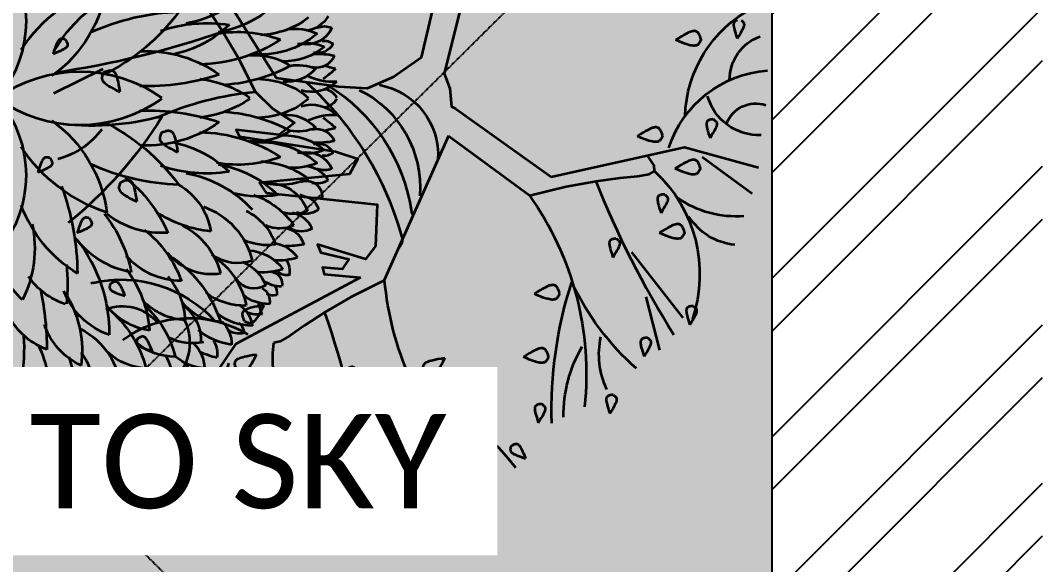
# Model space of a CAD drawing. Header units: millimetres. Extents: x -176651 to 424033, y -469666 to 486614.
# Drawn here: x 166186 to 167055, y 43060 to 43522 of the extents above; entities that cross this region are included whole.
import ezdxf

# ---------------------------------------------------------------- set-up
doc = ezdxf.new("R2010")
doc.units = ezdxf.units.MM
doc.linetypes.add('1625_East Villa$0$DASHED', pattern=[0.75, 0.5, -0.25])
for name, color, linetype in [('1625_East Villa$0$ad-Elevation 10', 8, 'Continuous'), ('1625_East Villa$0$ad-Furniture', 8, 'Continuous'), ('1625_East Villa$0$ad-Text main', 8, 'Continuous'), ('1625_East Villa$0$ad-Wall', 8, 'Continuous'), ('1625_East Villa$0$ad-Wall hatch', 8, 'Continuous')]:
    doc.layers.add(name, color=color, linetype=linetype)
doc.layers.add('1625_East Villa$0$ad-Landscape', color=8, linetype='Continuous', lineweight=35)
doc.styles.add('1625_East Villa$0$Standard', font='calibril.ttf')

# ---------------------------------------------------------------- blocks, each defined once
blk = doc.blocks.new('1625_East Villa$0$A$C61BE7BBE')
at = {"layer": '1625_East Villa$0$ad-Landscape', "color": 2}
for centre, radius, start, end in [((5.367, 5.219), 1.476, 139.5678, 220.4322), ((2.173, 6.693), 1.53, 223.1553, 259.12), ((2.238, 3.734), 2.052, 33.3645, 71.7788), ((4.521, 5.887), 1.654, 187.071, 234.8541), ((1.888, 2.448), 2.891, 65.6741, 88.2579), ((4.061, 6.873), 2.589, 216.3709, 243.6204), ((1.631, 3.425), 1.771, 71.0687, 99.21), ((2.329, 6.193), 1.415, 226.1223, 258.1088), ((2.39, 3.256), 1.59, 87.8069, 125.3426), ((3.217, 2.824), 1.766, 54.4662, 125.5338), ((3.217, 5.686), 1.766, 234.4662, 305.5338), ((5.367, 3.292), 1.476, 139.5678, 220.4322), ((4.061, 1.638), 2.589, 116.3796, 143.6291), ((1.238, 4.953), 1.529, 249.608, 279.927), ((3.74, 1.868), 1.772, 127.9554, 156.5901), ((2.402, 2.454), 0.836, 120.6803, 170.6952), ((6.505, 2.033), 3.258, 159.8575, 179.5136), ((2.351, 3.515), 1.708, 301.6282, 339.5254), ((2.387, 3.165), 1.102, 279.7318, 323.9609), ((4.785, 1.304), 1.936, 142.5885, 180.2685), ((1.568, 2.747), 0.695, 260.6567, 321.7175), ((3.296, 2.438), 0.953, 312.2631, 353.7786), ((2.796, 1.441), 0.898, 139.4924, 177.6991), ((4.538, 1.094), 1.349, 149.987, 187.7695), ((3.338, 0.614), 0.606, 297.2695, 335.9728)]:
    blk.add_arc(centre, radius, start, end, dxfattribs=at)
at = {"layer": '1625_East Villa$0$ad-Landscape', "color": 76}
for centre, radius, start, end in [((1.723, 6.473), 1.411, 225.5947, 260.3414), ((0.437, 5.482), 0.386, 211.1509, 261.8872), ((1.001, 6.11), 1.065, 232.5105, 267.2521), ((0.153, 4.921), 0.235, 66.9546, 113.0454), ((0.379, 5.278), 0.348, 203.9184, 280.7874), ((0.528, 4.448), 0.678, 81.5557, 114.7052), ((0.955, 5.895), 1.093, 229.5217, 276.1719), ((1.238, 3.557), 1.529, 80.073, 110.392), ((0.153, 4.809), 0.166, 79.3544, 130.2832), ((0.237, 5.034), 0.214, 207.1935, 284.6897), ((0.375, 4.422), 0.526, 77.3912, 114.963), ((0.663, 5.52), 0.803, 230.6141, 270.7898), ((1.737, 6.553), 1.873, 236.553, 269.3505), ((0.222, 3.924), 0.887, 85.5415, 102.4704), ((0.253, 4.876), 0.238, 201.2281, 283.0029), ((1.01, 4.034), 0.76, 84.1206, 124.2254), ((-0.244, 5.884), 1.285, 281.6372, 288.0005), ((1.191, 5.881), 1.72, 226.87, 233.5161), ((0.483, 4.104), 0.567, 79.894, 113.0436), ((0.627, 4.946), 0.486, 221.139, 275.5703), ((1.521, 6.369), 1.948, 241.1822, 266.2604), ((0.046, 5.194), 0.734, 266.4289, 296.017), ((1.002, 3.489), 1.009, 91.2562, 130.1055), ((1.89, 3.086), 1.423, 97.042, 124.3197), ((2.38, 7.288), 2.882, 251.6105, 271.7173), ((0.317, 4.791), 0.456, 226.0882, 286.2369), ((0.197, 4.155), 0.224, 105.3109, 151.5664), ((0.197, 4.356), 0.224, 208.4336, 254.6891), ((1.002, 5.021), 1.009, 229.8945, 268.7438), ((1.89, 5.425), 1.423, 235.6803, 262.958), ((0.317, 3.72), 0.456, 73.7631, 133.9118), ((2.38, 1.222), 2.882, 88.2827, 108.3895), ((0.046, 3.316), 0.734, 63.983, 93.5711), ((1.191, 2.629), 1.72, 126.4839, 133.13), ((0.627, 3.564), 0.486, 84.4297, 138.861), ((1.521, 2.141), 1.948, 93.7396, 118.8178), ((4.521, 2.623), 1.654, 125.1459, 172.929), ((-0.244, 2.626), 1.285, 71.9995, 78.3628), ((0.253, 3.634), 0.238, 76.9971, 158.7719), ((0.483, 4.407), 0.567, 246.9564, 280.106), ((1.01, 4.476), 0.76, 235.7746, 275.8794), ((2.39, 5.254), 1.59, 234.6574, 272.1931), ((0.222, 4.586), 0.887, 257.5296, 274.4585), ((0.663, 2.99), 0.803, 89.2102, 129.3859), ((1.737, 1.957), 1.873, 90.6495, 123.447), ((0.237, 3.476), 0.214, 75.3103, 152.8065), ((0.375, 4.088), 0.526, 245.037, 282.6088), ((0.955, 2.615), 1.093, 83.8281, 130.4783), ((2.329, 2.317), 1.415, 101.8912, 133.8777), ((2.238, 4.776), 2.052, 288.2212, 326.6355), ((0.153, 3.701), 0.166, 229.7168, 280.6456), ((0.379, 3.233), 0.348, 79.2126, 156.0816), ((1.001, 2.401), 1.065, 92.7479, 127.4895), ((0.153, 3.59), 0.235, 246.9546, 293.0454), ((0.437, 3.028), 0.386, 98.1128, 148.8491), ((0.528, 4.063), 0.678, 245.2948, 278.4443), ((1.723, 2.037), 1.411, 99.6586, 134.4053), ((1.631, 5.085), 1.771, 260.79, 288.9313), ((1.888, 6.063), 2.891, 271.7421, 294.3259), ((0.26, 3.502), 0.314, 240.8349, 278.4067), ((0.376, 3.029), 0.193, 69.404, 185.8133), ((0.714, 4.085), 0.914, 246.6856, 281.9827), ((2.173, 1.817), 1.53, 100.88, 136.8447), ((0.85, 2.685), 0.508, 85.6371, 161.6343), ((0.253, 3.548), 0.544, 262.7166, 292.3542), ((0.437, 2.816), 0.213, 83.9314, 167.1466), ((1.371, 2.086), 1.015, 108.9376, 145.3584), ((0.965, 4.454), 1.427, 260.7451, 283.0431), ((0.4, 3.092), 0.285, 233.2838, 291.6454), ((0.641, 2.468), 0.37, 103.9638, 154.6363), ((0.545, 3.235), 0.428, 245.5975, 287.5893), ((1.454, 2.193), 0.727, 116.203, 161.3292), ((1.985, 1.998), 0.955, 109.2599, 166.2572), ((1.43, 4.085), 1.503, 275.6253, 303.1332), ((2.19, 3.68), 1.111, 266.0484, 308.3502), ((4.23, 1.756), 1.688, 141.4367, 168.9715), ((0.444, 2.868), 0.279, 240.3623, 299.6377), ((0.677, 2.361), 0.271, 77.551, 166.3454), ((0.712, 3.069), 0.443, 246.5632, 293.4368), ((2.35, 1.843), 0.921, 117.1177, 166.3316), ((3.287, 1.488), 1.425, 128.2279, 160.2669), ((5.216, 2.38), 1.434, 167.8862, 206.8402), ((0.849, 2.012), 0.437, 98.927, 145.2152), ((0.873, 3.122), 0.705, 261.247, 294.3965), ((0.597, 3.285), 0.879, 257.9266, 272.9974), ((1.139, 1.78), 0.573, 93.6266, 144.2365), ((0.735, 3.038), 0.814, 252.4778, 273.2362), ((0.83, 2.1), 0.239, 147.6824, 193.2452), ((1.376, 1.72), 0.525, 111.9719, 158.1743), ((1.241, 2.736), 0.544, 250.202, 306.221), ((2.076, 1.479), 0.96, 123.4494, 169.1419), ((2.914, 0.996), 1.53, 124.2544, 162.4095), ((1.943, 2.897), 0.927, 270.1716, 318.2607), ((0.621, 2.224), 0.183, 257.9287, 308.8575), ((0.919, 2.869), 0.793, 251.9877, 274.4337), ((0.833, 1.935), 0.148, 98.297, 193.9033), ((3.802, 1.234), 1.463, 142.928, 175.4603), ((5.353, 1.927), 1.983, 172.8697, 187.1303), ((0.696, 2.278), 0.379, 269.0458, 306.1809), ((1.034, 2.146), 0.273, 237.8448, 324.6011), ((3.099, 2.555), 0.928, 288.9495, 325.0834), ((0.918, 1.817), 0.17, 143.7235, 189.2863), ((0.789, 1.953), 0.168, 256.8191, 300.1098), ((1.025, 1.718), 0.186, 119.0055, 191.7638), ((1.155, 2.454), 0.795, 268.4481, 307.5281), ((2.546, 2.176), 0.932, 288.9915, 338.9853), ((7.132, 1.113), 3.502, 167.9948, 180.0176), ((0.856, 2.168), 0.488, 268.4011, 309.1706), ((-0.468, 2.075), 1.496, 339.5864, 345.4463), ((1.43, 2.103), 0.645, 272.2183, 320.8436), ((1.841, 2.296), 0.821, 274.0733, 314.8771), ((0.988, 1.948), 0.399, 262.2727, 289.059), ((1.411, 1.368), 0.356, 124.2819, 173.793), ((1.038, 2.165), 0.759, 271.415, 306.1567), ((2.244, 1.223), 0.544, 129.3196, 181.7514), ((3.23, 0.731), 1.242, 131.6019, 166.473), ((2.218, 2.186), 0.846, 278.5709, 321.5072), ((3.755, 0.533), 1.408, 129.2482, 165.9132), ((1.314, 1.322), 0.15, 126.1904, 182.5297), ((1.689, 1.185), 0.372, 132.039, 182.3981), ((2.838, 1.701), 0.868, 294.7161, 341.3122), ((3.329, 1.932), 0.874, 290.1808, 328.5951), ((1.218, 1.585), 0.274, 258.7338, 302.0246), ((1.188, 2.023), 0.863, 278.6128, 308.9762), ((3.664, 0.51), 0.974, 118.3444, 173.5331), ((1.785, 1.06), 0.289, 145.3594, 190.9222), ((2.115, 0.859), 0.461, 134.4168, 177.6352), ((1.808, 1.831), 0.643, 257.6145, 296.9239), ((2.035, 1.751), 0.73, 268.9494, 309.1849), ((5.053, 0.538), 1.458, 154.4442, 184.6619), ((5.983, 1.131), 2.067, 175.9521, 190.6786), ((3.367, 1.426), 0.895, 310.7887, 348.0381), ((1.197, 2.251), 1.281, 283.7152, 293.8565), ((3.329, 0.459), 1.32, 153.7814, 168.0611), ((2.347, 1.638), 0.764, 273.1884, 312.6145), ((4.032, 0.491), 1.016, 144.8498, 183.0189), ((1.621, 1.498), 0.621, 273.0667, 310.2241), ((2.137, 0.787), 0.289, 145.3594, 190.9222), ((5.028, 0.458), 1.765, 161.3885, 181.2452), ((1.84, 1.061), 0.329, 272.3146, 313.7549), ((2.004, 1.312), 0.581, 273.3251, 311.6636), ((2.551, 0.604), 0.41, 156.3892, 187.6723), ((3.777, 0.304), 1.488, 157.2926, 174.0275), ((1.799, 1.555), 1.205, 294.4744, 320.3824), ((2.519, 1.333), 0.735, 283.908, 319.6134), ((2.873, 1.146), 0.824, 298.2203, 336.7804), ((3.37, 0.942), 0.57, 293.7313, 353.3277), ((2.085, 0.901), 0.356, 279.6308, 313.1371), ((2.86, 0.9), 0.488, 288.8174, 332.5625), ((4.728, 0.43), 0.838, 157.7226, 195.8673), ((2.791, 0.504), 0.311, 161.2129, 206.1809), ((3.209, 0.386), 0.552, 154.5471, 189.5144), ((2.484, 0.892), 0.625, 286.9117, 328.7423), ((2.422, 0.656), 0.302, 287.3992, 323.6788), ((3.19, 0.367), 0.343, 173.8947, 205.1777), ((10.109, 1.582), 7.168, 189.1667, 191.2403), ((2.916, 0.511), 0.358, 294.3218, 345.6204), ((3.602, 0.331), 0.342, 161.3254, 219.8207), ((4.101, 0.3), 0.535, 164.7932, 204.8095), ((3.777, 0.53), 0.359, 293.7056, 356.9487), ((2.828, 0.485), 0.269, 281.0401, 324.9578), ((3.063, 0.802), 0.743, 291.8594, 312.9677), ((3.977, 0.209), 0.225, 186.241, 229.1557), ((3.752, 0.239), 0.214, 291.17, 329.5844), ((4.147, 0.193), 0.227, 172.7272, 229.0665)]:
    blk.add_arc(centre, radius, start, end, dxfattribs=at)
blk = doc.blocks.new('1625_East Villa$0$A$C279134A6')
at = {"layer": '1625_East Villa$0$ad-Landscape', "linetype": 'Continuous'}
for p, q in [((542.7, 463.8), (637.1, 613.6)), ((734.7, 473.8), (789.5, 447)), ((352.6, 400.1), (423.7, 240.5)), ((72.2, 376.9), (16.7, 336.4)), ((150.2, 271.7), (93.3, 199)), ((134.4, 222.4), (119.1, 163.4)), ((596, 149.1), (611.8, 82.3)), ((468.4, 120), (464.3, 27.7)), ((448.3, 72.2), (421.5, 17.4))]:
    blk.add_line(p, q, dxfattribs=at)
for points in [[(356.9, 469), (326.6, 591.6)], [(382.6, 486.7), (357.8, 591.9)], [(566.2, 448.7), (584.9, 486), (602, 515.2), (616.5, 537.4), (627.6, 553.6), (634.3, 564.6), (635.6, 571.5), (630.7, 575.1), (618.6, 576.5)], [(28.8, 527.7), (28.4, 527.4), (28, 527.1), (27.6, 526.8), (27.2, 526.4), (26.9, 526.1), (26.6, 525.7), (26.4, 525.4), (26.2, 525), (26, 524.5), (25.9, 524.1), (25.8, 523.5), (25.8, 522.9), (25.9, 522.2), (26.1, 521.5), (26.4, 520.6), (26.7, 519.6), (27.3, 518.3), (28, 516.9), (28.9, 515.1), (30.1, 513), (31.6, 510.6), (33.4, 507.7)], [(33.3, 527.9), (34.1, 527.7), (34.7, 527.5), (35.2, 527.2), (35.7, 526.9), (36, 526.6), (36.4, 526.3), (36.6, 526), (36.9, 525.6), (37.1, 525.1), (37.2, 524.6), (37.3, 524), (37.4, 523.3), (37.4, 522.5), (37.3, 521.6), (37.1, 520.6), (36.8, 519.3), (36.4, 517.7), (35.9, 515.8), (35.2, 513.5), (34.4, 510.8), (33.4, 507.7)], [(73.3, 506.8), (73.9, 508.7), (74.4, 510.3), (75, 511.6), (75.5, 512.6), (76, 513.4), (76.5, 514.1), (77, 514.6), (77.5, 515), (78, 515.3), (78.6, 515.6), (79.2, 515.9), (79.9, 516), (80.6, 516.1), (81.5, 516), (82.4, 515.9), (83.5, 515.6), (84.7, 515.2), (86.1, 514.7), (87.8, 514), (89.7, 513), (92, 511.8), (94.6, 510.3), (97.6, 508.5), (101.1, 506.3)], [(73.3, 506.8), (73.6, 506), (73.9, 505.4), (74.2, 504.7), (74.6, 504), (74.9, 503.4), (75.3, 502.8), (75.6, 502.3), (76, 501.8), (76.5, 501.3), (77, 500.9), (77.5, 500.5), (78.1, 500.3), (78.9, 500), (79.7, 499.9), (80.7, 499.8), (81.8, 499.8), (83, 499.9), (84.5, 500.2), (86.3, 500.6), (88.4, 501.2), (90.9, 502), (93.8, 503.1), (97.2, 504.5), (101.1, 506.3)], [(776.6, 506.8), (775.8, 505.7), (775.2, 504.6), (774.7, 503.8), (774.3, 503), (774.1, 502.4), (773.9, 501.9), (773.9, 501.4), (773.8, 500.9), (773.9, 500.4), (773.9, 500), (774.1, 499.5), (774.3, 499.1), (774.6, 498.7), (775, 498.2), (775.5, 497.7), (776.1, 497.2), (776.8, 496.7), (777.8, 496.1), (778.9, 495.5), (780.4, 494.8), (782.1, 493.9), (784.3, 493), (786.9, 491.9), (789.9, 490.6)], [(776.6, 506.8), (777.2, 507), (777.7, 507.1), (778.2, 507.2), (778.7, 507.3), (779.2, 507.4), (779.7, 507.4), (780.2, 507.5), (780.6, 507.4), (781.1, 507.4), (781.5, 507.3), (782, 507.2), (782.4, 506.9), (782.8, 506.6), (783.3, 506.2), (783.7, 505.7), (784.2, 505.1), (784.7, 504.3), (785.3, 503.4), (785.8, 502.2), (786.5, 500.7), (787.2, 498.8), (788, 496.5), (788.9, 493.8), (789.9, 490.6)], [(382.6, 486.7), (413.2, 465.3), (442.6, 452.5), (473.8, 454.3), (542.7, 463.8)], [(344.6, 430.2), (349.1, 432.4), (350.9, 452.5), (356.9, 469)], [(734, 470.3), (732.1, 471.2), (730.5, 471.8), (729.2, 472.2), (728.1, 472.5), (727.2, 472.6), (726.3, 472.7), (725.6, 472.6), (725, 472.5), (724.4, 472.3), (723.8, 472.1), (723.2, 471.8), (722.7, 471.4), (722.1, 470.8), (721.6, 470.2), (721.1, 469.3), (720.6, 468.4), (720.1, 467.2), (719.6, 465.7), (719.1, 464), (718.5, 461.9), (718, 459.4), (717.4, 456.5), (716.8, 453), (716.2, 448.9)], [(734, 470.3), (734.3, 469.7), (734.6, 469), (734.9, 468.3), (735.2, 467.6), (735.5, 467), (735.7, 466.3), (735.8, 465.6), (736, 465), (736, 464.4), (736, 463.7), (736, 463.1), (735.8, 462.4), (735.5, 461.7), (735, 461), (734.5, 460.2), (733.7, 459.4), (732.8, 458.5), (731.7, 457.5), (730.2, 456.4), (728.4, 455.2), (726.1, 453.9), (723.4, 452.4), (720.1, 450.8), (716.2, 448.9)], [(566.2, 448.7), (547.1, 430.5), (523, 414.5), (539.8, 401.2), (587.4, 406.7), (583.8, 399.4), (477.4, 382.9), (453, 374.9), (462.2, 357.8), (561.8, 348.1), (554.4, 337.1), (431.6, 324.2), (433.4, 278.4), (444.4, 263.8), (497.6, 280.2), (493.9, 271.1), (462.7, 263.8), (470.1, 252.8), (492.1, 254.6), (490.3, 247.3), (449.9, 243.5)], [(344.6, 430.2), (239.1, 354.8)], [(59.8, 418.5), (59.3, 418.2), (58.9, 417.9), (58.4, 417.5), (58, 417.2), (57.7, 416.9), (57.3, 416.6), (57, 416.2), (56.7, 415.9), (56.4, 415.5), (56.2, 415.1), (56, 414.7), (55.9, 414.2), (55.9, 413.7), (55.9, 413), (56, 412.4), (56.1, 411.6), (56.4, 410.7), (56.8, 409.7), (57.3, 408.5), (58, 407), (59, 405.2), (60.2, 403.2), (61.6, 400.7), (63.4, 397.8)], [(59.8, 418.5), (61.2, 418.4), (62.4, 418.2), (63.3, 418), (64.1, 417.8), (64.8, 417.6), (65.3, 417.3), (65.7, 417), (66.1, 416.8), (66.4, 416.4), (66.7, 416.1), (66.9, 415.7), (67.1, 415.3), (67.3, 414.7), (67.4, 414.1), (67.4, 413.5), (67.4, 412.7), (67.3, 411.8), (67.1, 410.7), (66.9, 409.4), (66.5, 407.8), (66, 405.9), (65.3, 403.7), (64.5, 401), (63.4, 397.8)], [(115.9, 400.4), (116.5, 402.3), (117.1, 403.9), (117.6, 405.2), (118.1, 406.2), (118.6, 407), (119.1, 407.7), (119.6, 408.2), (120.1, 408.6), (120.6, 408.9), (121.2, 409.2), (121.8, 409.5), (122.5, 409.6), (123.2, 409.7), (124.1, 409.6), (125, 409.5), (126.1, 409.2), (127.3, 408.9), (128.8, 408.3), (130.4, 407.6), (132.3, 406.6), (134.6, 405.4), (137.2, 403.9), (140.2, 402.1), (143.7, 399.9)], [(115.9, 400.4), (116.2, 399.6), (116.5, 399), (116.8, 398.3), (117.2, 397.6), (117.5, 397), (117.9, 396.4), (118.2, 395.9), (118.7, 395.4), (119.1, 394.9), (119.6, 394.5), (120.1, 394.1), (120.7, 393.9), (121.5, 393.6), (122.3, 393.5), (123.3, 393.4), (124.4, 393.4), (125.7, 393.5), (127.2, 393.8), (128.9, 394.2), (131, 394.8), (133.5, 395.6), (136.4, 396.7), (139.8, 398.1), (143.7, 399.9)], [(352.6, 400.1), (262.6, 334.3)], [(669.9, 403.7), (668.1, 404.5), (666.5, 405.1), (665.2, 405.6), (664.1, 405.8), (663.1, 406), (662.3, 406), (661.6, 406), (661, 405.9), (660.3, 405.7), (659.8, 405.5), (659.2, 405.1), (658.6, 404.7), (658.1, 404.2), (657.6, 403.5), (657.1, 402.7), (656.6, 401.7), (656, 400.5), (655.5, 399.1), (655, 397.4), (654.5, 395.3), (653.9, 392.8), (653.4, 389.8), (652.8, 386.4), (652.2, 382.3)], [(669.9, 403.7), (670.3, 403), (670.6, 402.3), (670.9, 401.7), (671.2, 401), (671.4, 400.3), (671.6, 399.7), (671.8, 399), (671.9, 398.4), (672, 397.7), (672, 397.1), (671.9, 396.5), (671.7, 395.8), (671.4, 395.1), (671, 394.4), (670.4, 393.6), (669.7, 392.8), (668.8, 391.9), (667.6, 390.9), (666.2, 389.8), (664.4, 388.6), (662.1, 387.3), (659.4, 385.8), (656.1, 384.1), (652.2, 382.3)], [(239.1, 354.8), (91.7, 387.5), (9.7, 365.3)], [(74, 364.4), (74.6, 366.3), (75.2, 367.9), (75.7, 369.2), (76.2, 370.3), (76.7, 371.1), (77.2, 371.7), (77.7, 372.2), (78.2, 372.6), (78.7, 373), (79.3, 373.3), (79.9, 373.5), (80.6, 373.7), (81.3, 373.7), (82.2, 373.7), (83.1, 373.5), (84.2, 373.3), (85.4, 372.9), (86.9, 372.4), (88.5, 371.6), (90.4, 370.7), (92.7, 369.5), (95.3, 368), (98.3, 366.2), (101.8, 364)], [(263, 334.1), (222.6, 344.1), (189.3, 350.2), (162.9, 353.6), (143.5, 355.7), (130.8, 357.8), (124.7, 361.2), (125.1, 367.3), (131.9, 377.4)], [(793.6, 375.8), (792.8, 374.6), (792.1, 373.6), (791.6, 372.7), (791.3, 372), (791.1, 371.4), (790.9, 370.8), (790.8, 370.3), (790.8, 369.8), (790.9, 369.4), (790.9, 368.9), (791.1, 368.5), (791.3, 368.1), (791.6, 367.6), (792, 367.1), (792.5, 366.7), (793.1, 366.2), (793.8, 365.6), (794.8, 365.1), (795.9, 364.4), (797.4, 363.7), (799.1, 362.9), (801.3, 361.9), (803.9, 360.8), (806.9, 359.5)], [(793.6, 375.8), (794.1, 375.9), (794.7, 376), (795.2, 376.2), (795.7, 376.3), (796.2, 376.3), (796.7, 376.4), (797.2, 376.4), (797.6, 376.4), (798.1, 376.4), (798.5, 376.3), (799, 376.1), (799.4, 375.9), (799.8, 375.6), (800.3, 375.2), (800.7, 374.7), (801.2, 374), (801.7, 373.3), (802.2, 372.3), (802.8, 371.1), (803.5, 369.6), (804.2, 367.7), (805, 365.5), (805.9, 362.8), (806.9, 359.5)], [(74, 364.4), (74.3, 363.7), (74.6, 363), (74.9, 362.3), (75.3, 361.7), (75.6, 361.1), (76, 360.5), (76.3, 359.9), (76.8, 359.4), (77.2, 359), (77.7, 358.6), (78.2, 358.2), (78.8, 357.9), (79.6, 357.7), (80.4, 357.5), (81.4, 357.5), (82.5, 357.5), (83.8, 357.6), (85.3, 357.8), (87, 358.2), (89.1, 358.8), (91.6, 359.7), (94.5, 360.8), (97.9, 362.2), (101.8, 364)], [(715.1, 349.1), (713.2, 349.9), (711.7, 350.5), (710.4, 350.9), (709.2, 351.2), (708.3, 351.3), (707.5, 351.4), (706.8, 351.3), (706.1, 351.2), (705.5, 351), (704.9, 350.8), (704.4, 350.5), (703.8, 350.1), (703.3, 349.5), (702.7, 348.9), (702.2, 348.1), (701.7, 347.1), (701.2, 345.9), (700.7, 344.5), (700.2, 342.7), (699.7, 340.6), (699.1, 338.1), (698.6, 335.2), (698, 331.7), (697.3, 327.6)], [(715.1, 349.1), (715.4, 348.4), (715.8, 347.7), (716.1, 347), (716.4, 346.3), (716.6, 345.7), (716.8, 345), (717, 344.4), (717.1, 343.7), (717.2, 343.1), (717.2, 342.4), (717.1, 341.8), (716.9, 341.1), (716.6, 340.4), (716.2, 339.7), (715.6, 338.9), (714.9, 338.1), (713.9, 337.2), (712.8, 336.2), (711.3, 335.1), (709.5, 333.9), (707.3, 332.6), (704.5, 331.1), (701.2, 329.5), (697.3, 327.6)], [(113.9, 335.5), (113.5, 335.2), (113, 334.9), (112.6, 334.6), (112.2, 334.2), (111.8, 333.9), (111.5, 333.6), (111.2, 333.2), (110.9, 332.9), (110.6, 332.5), (110.4, 332.1), (110.2, 331.7), (110.1, 331.2), (110.1, 330.7), (110.1, 330.1), (110.2, 329.4), (110.3, 328.6), (110.6, 327.7), (111, 326.7), (111.5, 325.5), (112.2, 324), (113.2, 322.3), (114.4, 320.2), (115.8, 317.7), (117.6, 314.8)], [(113.9, 335.5), (115.4, 335.4), (116.6, 335.2), (117.5, 335), (118.3, 334.8), (119, 334.6), (119.5, 334.3), (119.9, 334.1), (120.3, 333.8), (120.6, 333.4), (120.9, 333.1), (121.1, 332.7), (121.3, 332.3), (121.5, 331.7), (121.6, 331.2), (121.6, 330.5), (121.6, 329.7), (121.5, 328.8), (121.3, 327.7), (121.1, 326.4), (120.7, 324.8), (120.2, 322.9), (119.5, 320.7), (118.6, 318), (117.6, 314.8)], [(750, 309.2), (749.2, 308), (748.5, 307), (748, 306.1), (747.7, 305.4), (747.4, 304.8), (747.3, 304.2), (747.2, 303.7), (747.2, 303.2), (747.2, 302.8), (747.3, 302.3), (747.4, 301.9), (747.6, 301.5), (747.9, 301), (748.3, 300.5), (748.8, 300.1), (749.4, 299.6), (750.2, 299), (751.1, 298.5), (752.3, 297.8), (753.7, 297.1), (755.5, 296.3), (757.7, 295.3), (760.2, 294.2), (763.3, 292.9)], [(750, 309.2), (750.5, 309.3), (751, 309.4), (751.6, 309.6), (752.1, 309.7), (752.6, 309.7), (753, 309.8), (753.5, 309.8), (754, 309.8), (754.4, 309.8), (754.9, 309.7), (755.3, 309.5), (755.7, 309.3), (756.2, 309), (756.6, 308.6), (757.1, 308.1), (757.6, 307.4), (758.1, 306.7), (758.6, 305.7), (759.2, 304.5), (759.8, 303), (760.5, 301.1), (761.4, 298.9), (762.3, 296.2), (763.3, 292.9)], [(91.5, 293.4), (92.1, 295.4), (92.7, 297), (93.2, 298.2), (93.7, 299.3), (94.2, 300.1), (94.7, 300.7), (95.2, 301.2), (95.7, 301.7), (96.2, 302), (96.8, 302.3), (97.4, 302.5), (98.1, 302.7), (98.8, 302.7), (99.7, 302.7), (100.6, 302.6), (101.7, 302.3), (102.9, 301.9), (104.4, 301.4), (106, 300.7), (107.9, 299.7), (110.2, 298.5), (112.8, 297), (115.8, 295.2), (119.3, 293)], [(91.5, 293.4), (91.8, 292.7), (92.1, 292), (92.4, 291.4), (92.8, 290.7), (93.1, 290.1), (93.5, 289.5), (93.8, 289), (94.3, 288.4), (94.7, 288), (95.2, 287.6), (95.7, 287.2), (96.3, 286.9), (97.1, 286.7), (97.9, 286.6), (98.9, 286.5), (100, 286.5), (101.3, 286.6), (102.8, 286.8), (104.5, 287.2), (106.6, 287.8), (109.1, 288.7), (112, 289.8), (115.4, 291.2), (119.3, 293)], [(167.1, 286.6), (166.7, 286.3), (166.2, 286), (165.8, 285.7), (165.4, 285.3), (165, 285), (164.7, 284.7), (164.3, 284.3), (164.1, 284), (163.8, 283.6), (163.6, 283.2), (163.4, 282.8), (163.3, 282.3), (163.2, 281.8), (163.3, 281.2), (163.4, 280.5), (163.5, 279.7), (163.8, 278.8), (164.2, 277.8), (164.7, 276.6), (165.4, 275.1), (166.4, 273.4), (167.5, 271.3), (169, 268.8), (170.8, 265.9)], [(167.1, 286.6), (168.6, 286.5), (169.7, 286.3), (170.7, 286.1), (171.5, 285.9), (172.2, 285.7), (172.7, 285.4), (173.1, 285.2), (173.5, 284.9), (173.8, 284.6), (174.1, 284.2), (174.3, 283.8), (174.5, 283.4), (174.7, 282.9), (174.8, 282.3), (174.8, 281.6), (174.8, 280.8), (174.7, 279.9), (174.5, 278.8), (174.3, 277.5), (173.9, 275.9), (173.3, 274), (172.7, 271.8), (171.8, 269.1), (170.8, 265.9)], [(423.2, 240.7), (460.5, 222), (489.7, 205), (511.9, 190.4), (528.1, 179.3), (539.1, 172.7), (545.9, 171.3)], [(449.9, 243.5), (588.1, 169.8), (635.9, 99.7)], [(726.8, 236.6), (725.6, 237.4), (724.6, 238.1), (723.7, 238.5), (723, 238.9), (722.4, 239.1), (721.8, 239.3), (721.3, 239.4), (720.8, 239.4), (720.4, 239.3), (720, 239.3), (719.5, 239.1), (719.1, 238.9), (718.6, 238.6), (718.2, 238.2), (717.7, 237.7), (717.2, 237.1), (716.7, 236.4), (716.1, 235.4), (715.4, 234.3), (714.7, 232.8), (713.9, 231.1), (712.9, 228.9), (711.8, 226.3), (710.5, 223.3)], [(229.8, 226.1), (230.4, 228), (230.9, 229.6), (231.5, 230.9), (232, 231.9), (232.5, 232.7), (233, 233.4), (233.5, 233.9), (234, 234.3), (234.5, 234.6), (235.1, 234.9), (235.7, 235.2), (236.4, 235.3), (237.1, 235.4), (238, 235.3), (238.9, 235.2), (240, 234.9), (241.2, 234.6), (242.6, 234), (244.3, 233.3), (246.2, 232.3), (248.5, 231.1), (251.1, 229.6), (254.1, 227.8), (257.6, 225.6)], [(229.8, 226.1), (230.1, 225.4), (230.4, 224.7), (230.7, 224), (231, 223.3), (231.4, 222.7), (231.8, 222.1), (232.1, 221.6), (232.5, 221.1), (233, 220.6), (233.5, 220.2), (234, 219.8), (234.6, 219.6), (235.3, 219.3), (236.2, 219.2), (237.1, 219.1), (238.3, 219.1), (239.5, 219.2), (241, 219.5), (242.8, 219.9), (244.9, 220.5), (247.4, 221.3), (250.3, 222.4), (253.7, 223.8), (257.6, 225.6)], [(726.8, 236.6), (726.9, 236), (727.1, 235.5), (727.2, 235), (727.3, 234.5), (727.3, 234), (727.4, 233.5), (727.4, 233), (727.4, 232.6), (727.4, 232.1), (727.3, 231.7), (727.1, 231.2), (726.9, 230.8), (726.6, 230.4), (726.2, 229.9), (725.7, 229.5), (725, 229), (724.3, 228.5), (723.3, 228), (722.1, 227.4), (720.6, 226.7), (718.8, 226), (716.5, 225.2), (713.8, 224.3), (710.5, 223.3)], [(82.1, 212.1), (81.6, 211.7), (81.2, 211.4), (80.8, 211.1), (80.4, 210.8), (80, 210.5), (79.6, 210.1), (79.3, 209.8), (79, 209.4), (78.7, 209), (78.5, 208.6), (78.4, 208.2), (78.2, 207.7), (78.2, 207.2), (78.2, 206.6), (78.3, 205.9), (78.5, 205.2), (78.7, 204.3), (79.1, 203.2), (79.6, 202), (80.4, 200.6), (81.3, 198.8), (82.5, 196.7), (84, 194.3), (85.8, 191.4)], [(82.1, 212.1), (83.5, 211.9), (84.7, 211.8), (85.7, 211.6), (86.5, 211.4), (87.1, 211.1), (87.6, 210.9), (88, 210.6), (88.4, 210.3), (88.7, 210), (89, 209.6), (89.3, 209.3), (89.5, 208.8), (89.6, 208.3), (89.7, 207.7), (89.8, 207), (89.7, 206.2), (89.6, 205.3), (89.5, 204.2), (89.2, 202.9), (88.8, 201.4), (88.3, 199.5), (87.6, 197.2), (86.8, 194.5), (85.8, 191.4)], [(578.1, 195.4), (577.4, 195), (576.7, 194.7), (576, 194.4), (575.3, 194.1), (574.7, 193.9), (574, 193.7), (573.4, 193.5), (572.7, 193.4), (572.1, 193.3), (571.5, 193.3), (570.8, 193.4), (570.2, 193.6), (569.5, 193.9), (568.7, 194.3), (568, 194.9), (567.1, 195.6), (566.2, 196.5), (565.2, 197.7), (564.1, 199.1), (562.9, 201), (561.6, 203.2), (560.1, 205.9), (558.5, 209.2), (556.6, 213.1)], [(578.1, 195.4), (578.9, 197.2), (579.5, 198.8), (579.9, 200.1), (580.2, 201.2), (580.3, 202.2), (580.4, 203), (580.3, 203.7), (580.2, 204.3), (580, 205), (579.8, 205.5), (579.5, 206.1), (579.1, 206.7), (578.5, 207.2), (577.9, 207.7), (577.1, 208.2), (576.1, 208.7), (574.9, 209.3), (573.5, 209.8), (571.7, 210.3), (569.7, 210.8), (567.2, 211.4), (564.2, 211.9), (560.7, 212.5), (556.6, 213.1)], [(132.7, 177.1), (132.2, 176.8), (131.8, 176.5), (131.4, 176.1), (131, 175.8), (130.6, 175.5), (130.2, 175.2), (129.9, 174.8), (129.6, 174.5), (129.4, 174.1), (129.1, 173.7), (129, 173.3), (128.9, 172.8), (128.8, 172.2), (128.8, 171.6), (128.9, 171), (129.1, 170.2), (129.3, 169.3), (129.7, 168.3), (130.3, 167.1), (131, 165.6), (131.9, 163.8), (133.1, 161.8), (134.6, 159.3), (136.4, 156.4)], [(132.7, 177.1), (134.1, 177), (135.3, 176.8), (136.3, 176.6), (137.1, 176.4), (137.7, 176.2), (138.2, 175.9), (138.7, 175.6), (139, 175.4), (139.3, 175), (139.6, 174.7), (139.9, 174.3), (140.1, 173.9), (140.2, 173.3), (140.3, 172.7), (140.4, 172.1), (140.3, 171.3), (140.3, 170.4), (140.1, 169.3), (139.8, 168), (139.4, 166.4), (138.9, 164.5), (138.2, 162.3), (137.4, 159.6), (136.4, 156.4)], [(696.8, 175.8), (695.6, 176.6), (694.6, 177.3), (693.7, 177.8), (693, 178.1), (692.3, 178.4), (691.8, 178.5), (691.3, 178.6), (690.8, 178.6), (690.4, 178.6), (689.9, 178.5), (689.5, 178.3), (689, 178.1), (688.6, 177.8), (688.1, 177.4), (687.7, 177), (687.2, 176.3), (686.6, 175.6), (686.1, 174.7), (685.4, 173.5), (684.7, 172), (683.9, 170.3), (682.9, 168.1), (681.8, 165.5), (680.5, 162.5)], [(696.8, 175.8), (696.9, 175.3), (697, 174.7), (697.1, 174.2), (697.2, 173.7), (697.3, 173.2), (697.4, 172.7), (697.4, 172.2), (697.4, 171.8), (697.3, 171.3), (697.2, 170.9), (697.1, 170.5), (696.9, 170), (696.6, 169.6), (696.2, 169.1), (695.6, 168.7), (695, 168.2), (694.2, 167.7), (693.3, 167.2), (692.1, 166.6), (690.6, 165.9), (688.7, 165.2), (686.5, 164.4), (683.7, 163.5), (680.5, 162.5)], [(241.9, 156.2), (242.5, 158.1), (243.1, 159.7), (243.6, 161), (244.2, 162), (244.7, 162.9), (245.2, 163.5), (245.6, 164), (246.2, 164.4), (246.7, 164.8), (247.2, 165.1), (247.9, 165.3), (248.5, 165.5), (249.3, 165.5), (250.1, 165.5), (251.1, 165.3), (252.2, 165.1), (253.4, 164.7), (254.8, 164.2), (256.5, 163.4), (258.4, 162.5), (260.6, 161.3), (263.2, 159.8), (266.3, 157.9), (269.8, 155.8)], [(586.5, 140.8), (585.8, 140.5), (585.2, 140.1), (584.5, 139.8), (583.8, 139.6), (583.1, 139.3), (582.5, 139.1), (581.8, 138.9), (581.2, 138.8), (580.6, 138.7), (579.9, 138.7), (579.3, 138.8), (578.6, 139), (577.9, 139.3), (577.2, 139.7), (576.4, 140.3), (575.6, 141.1), (574.7, 142), (573.7, 143.1), (572.6, 144.6), (571.4, 146.4), (570.1, 148.6), (568.6, 151.4), (566.9, 154.7), (565.1, 158.6)], [(586.5, 140.8), (587.3, 142.7), (587.9, 144.2), (588.4, 145.6), (588.7, 146.7), (588.8, 147.6), (588.8, 148.4), (588.8, 149.1), (588.7, 149.8), (588.5, 150.4), (588.3, 151), (588, 151.6), (587.5, 152.1), (587, 152.6), (586.3, 153.2), (585.5, 153.7), (584.5, 154.2), (583.4, 154.7), (581.9, 155.2), (580.2, 155.7), (578.1, 156.3), (575.6, 156.8), (572.7, 157.4), (569.2, 158), (565.1, 158.6)], [(241.9, 156.2), (242.3, 155.5), (242.6, 154.8), (242.9, 154.1), (243.2, 153.5), (243.6, 152.9), (243.9, 152.3), (244.3, 151.7), (244.7, 151.2), (245.1, 150.8), (245.6, 150.3), (246.2, 150), (246.8, 149.7), (247.5, 149.5), (248.3, 149.3), (249.3, 149.3), (250.4, 149.3), (251.7, 149.4), (253.2, 149.6), (255, 150), (257.1, 150.6), (259.5, 151.5), (262.5, 152.6), (265.8, 154), (269.8, 155.8)], [(378.2, 137), (379, 138.9), (379.6, 140.4), (380.1, 141.8), (380.3, 142.9), (380.5, 143.8), (380.5, 144.6), (380.5, 145.3), (380.4, 146), (380.2, 146.6), (380, 147.2), (379.6, 147.7), (379.2, 148.3), (378.7, 148.8), (378, 149.4), (377.2, 149.9), (376.2, 150.4), (375, 150.9), (373.6, 151.4), (371.9, 151.9), (369.8, 152.4), (367.3, 153), (364.3, 153.6), (360.9, 154.1), (356.8, 154.8)], [(378.2, 137), (377.5, 136.7), (376.8, 136.3), (376.1, 136), (375.5, 135.7), (374.8, 135.5), (374.2, 135.3), (373.5, 135.1), (372.9, 135), (372.2, 134.9), (371.6, 134.9), (371, 135), (370.3, 135.2), (369.6, 135.5), (368.9, 135.9), (368.1, 136.5), (367.3, 137.2), (366.4, 138.2), (365.4, 139.3), (364.3, 140.8), (363.1, 142.6), (361.7, 144.8), (360.3, 147.6), (358.6, 150.9), (356.8, 154.8)], [(465.2, 142.3), (464, 143.1), (463, 143.7), (462.1, 144.2), (461.4, 144.6), (460.8, 144.8), (460.2, 145), (459.7, 145), (459.2, 145.1), (458.8, 145), (458.3, 144.9), (457.9, 144.8), (457.5, 144.6), (457, 144.3), (456.6, 143.9), (456.1, 143.4), (455.6, 142.8), (455.1, 142.1), (454.5, 141.1), (453.8, 140), (453.1, 138.5), (452.3, 136.7), (451.3, 134.6), (450.2, 132), (448.9, 128.9)], [(465.2, 142.3), (465.3, 141.7), (465.5, 141.2), (465.6, 140.7), (465.7, 140.2), (465.7, 139.7), (465.8, 139.2), (465.8, 138.7), (465.8, 138.3), (465.8, 137.8), (465.7, 137.4), (465.5, 136.9), (465.3, 136.5), (465, 136.1), (464.6, 135.6), (464.1, 135.2), (463.4, 134.7), (462.7, 134.2), (461.7, 133.6), (460.5, 133.1), (459, 132.4), (457.2, 131.7), (454.9, 130.9), (452.2, 130), (448.9, 128.9)], [(647.1, 127.5), (645.9, 128.4), (644.9, 129), (644, 129.5), (643.3, 129.9), (642.7, 130.1), (642.1, 130.2), (641.6, 130.3), (641.1, 130.3), (640.7, 130.3), (640.2, 130.2), (639.8, 130.1), (639.4, 129.9), (638.9, 129.6), (638.5, 129.2), (638, 128.7), (637.5, 128.1), (636.9, 127.3), (636.4, 126.4), (635.7, 125.2), (635, 123.8), (634.2, 122), (633.2, 119.9), (632.1, 117.3), (630.8, 114.2)], [(647.1, 127.5), (647.2, 127), (647.3, 126.5), (647.5, 126), (647.6, 125.5), (647.6, 125), (647.7, 124.5), (647.7, 124), (647.7, 123.5), (647.7, 123.1), (647.6, 122.6), (647.4, 122.2), (647.2, 121.8), (646.9, 121.3), (646.5, 120.9), (646, 120.4), (645.3, 119.9), (644.6, 119.4), (643.6, 118.9), (642.4, 118.3), (640.9, 117.7), (639.1, 117), (636.8, 116.2), (634.1, 115.2), (630.8, 114.2)], [(170.6, 113.9), (170.1, 113.6), (169.7, 113.3), (169.3, 113), (168.9, 112.7), (168.5, 112.3), (168.1, 112), (167.8, 111.7), (167.5, 111.3), (167.3, 110.9), (167, 110.5), (166.9, 110.1), (166.8, 109.6), (166.7, 109.1), (166.7, 108.5), (166.8, 107.8), (167, 107), (167.2, 106.2), (167.6, 105.1), (168.2, 103.9), (168.9, 102.4), (169.8, 100.7), (171, 98.6), (172.5, 96.1), (174.3, 93.2)], [(170.6, 113.9), (172, 113.8), (173.2, 113.6), (174.2, 113.5), (175, 113.2), (175.6, 113), (176.1, 112.8), (176.6, 112.5), (176.9, 112.2), (177.2, 111.9), (177.5, 111.5), (177.8, 111.1), (178, 110.7), (178.1, 110.2), (178.2, 109.6), (178.3, 108.9), (178.2, 108.1), (178.2, 107.2), (178, 106.1), (177.7, 104.8), (177.3, 103.2), (176.8, 101.4), (176.1, 99.1), (175.3, 96.4), (174.3, 93.2)], [(527.1, 98.3), (526.4, 97.9), (525.7, 97.6), (525, 97.3), (524.4, 97), (523.7, 96.8), (523, 96.6), (522.4, 96.4), (521.7, 96.3), (521.1, 96.2), (520.5, 96.2), (519.8, 96.3), (519.2, 96.5), (518.5, 96.8), (517.7, 97.2), (517, 97.8), (516.1, 98.5), (515.2, 99.4), (514.2, 100.6), (513.2, 102), (512, 103.9), (510.6, 106.1), (509.1, 108.8), (507.5, 112.1), (505.7, 116)], [(527.1, 98.3), (527.9, 100.1), (528.5, 101.7), (528.9, 103), (529.2, 104.1), (529.4, 105.1), (529.4, 105.9), (529.3, 106.6), (529.2, 107.2), (529.1, 107.9), (528.8, 108.5), (528.5, 109), (528.1, 109.6), (527.6, 110.1), (526.9, 110.6), (526.1, 111.1), (525.1, 111.7), (523.9, 112.2), (522.5, 112.7), (520.8, 113.2), (518.7, 113.7), (516.2, 114.3), (513.2, 114.8), (509.7, 115.4), (505.7, 116)], [(249.6, 103.8), (249.1, 103.5), (248.7, 103.2), (248.3, 102.8), (247.8, 102.5), (247.5, 102.2), (247.1, 101.8), (246.8, 101.5), (246.5, 101.1), (246.2, 100.8), (246, 100.4), (245.8, 99.9), (245.7, 99.5), (245.7, 98.9), (245.7, 98.3), (245.8, 97.7), (246, 96.9), (246.2, 96), (246.6, 95), (247.1, 93.7), (247.9, 92.3), (248.8, 90.5), (250, 88.4), (251.5, 86), (253.3, 83.1)], [(249.6, 103.8), (251, 103.6), (252.2, 103.5), (253.2, 103.3), (253.9, 103.1), (254.6, 102.9), (255.1, 102.6), (255.5, 102.3), (255.9, 102), (256.2, 101.7), (256.5, 101.4), (256.8, 101), (257, 100.5), (257.1, 100), (257.2, 99.4), (257.2, 98.7), (257.2, 98), (257.1, 97), (257, 96), (256.7, 94.7), (256.3, 93.1), (255.8, 91.2), (255.1, 88.9), (254.3, 86.3), (253.3, 83.1)], [(283.7, 57), (282.5, 57.8), (281.5, 58.4), (280.6, 58.9), (279.9, 59.3), (279.3, 59.5), (278.7, 59.7), (278.2, 59.7), (277.7, 59.7), (277.3, 59.7), (276.8, 59.6), (276.4, 59.5), (276, 59.3), (275.5, 59), (275, 58.6), (274.6, 58.1), (274.1, 57.5), (273.5, 56.8), (273, 55.8), (272.3, 54.7), (271.6, 53.2), (270.8, 51.4), (269.8, 49.3), (268.7, 46.7), (267.4, 43.6)], [(283.7, 57), (283.8, 56.4), (283.9, 55.9), (284.1, 55.4), (284.1, 54.9), (284.2, 54.4), (284.3, 53.9), (284.3, 53.4), (284.3, 53), (284.2, 52.5), (284.2, 52.1), (284, 51.6), (283.8, 51.2), (283.5, 50.8), (283.1, 50.3), (282.6, 49.8), (281.9, 49.4), (281.2, 48.9), (280.2, 48.3), (279, 47.8), (277.5, 47.1), (275.6, 46.4), (273.4, 45.6), (270.7, 44.7), (267.4, 43.6)], [(500.6, 55.6), (499.4, 56.4), (498.4, 57.1), (497.5, 57.6), (496.8, 57.9), (496.2, 58.2), (495.6, 58.3), (495.1, 58.4), (494.6, 58.4), (494.2, 58.4), (493.8, 58.3), (493.3, 58.1), (492.9, 57.9), (492.4, 57.6), (492, 57.2), (491.5, 56.8), (491, 56.1), (490.5, 55.4), (489.9, 54.5), (489.2, 53.3), (488.5, 51.8), (487.7, 50.1), (486.7, 47.9), (485.6, 45.3), (484.3, 42.3)], [(500.6, 55.6), (500.7, 55.1), (500.9, 54.5), (501, 54), (501.1, 53.5), (501.1, 53), (501.2, 52.5), (501.2, 52), (501.2, 51.6), (501.2, 51.1), (501.1, 50.7), (500.9, 50.3), (500.7, 49.8), (500.4, 49.4), (500, 48.9), (499.5, 48.5), (498.8, 48), (498.1, 47.5), (497.1, 47), (495.9, 46.4), (494.4, 45.7), (492.6, 45), (490.3, 44.2), (487.6, 43.3), (484.3, 42.3)], [(420.1, 36.7), (419, 37.5), (418, 38.1), (417.1, 38.6), (416.4, 39), (415.7, 39.2), (415.2, 39.4), (414.7, 39.4), (414.2, 39.4), (413.7, 39.4), (413.3, 39.3), (412.9, 39.2), (412.4, 39), (412, 38.7), (411.5, 38.3), (411, 37.8), (410.5, 37.2), (410, 36.5), (409.4, 35.5), (408.8, 34.4), (408.1, 32.9), (407.2, 31.1), (406.3, 29), (405.2, 26.4), (403.9, 23.3)], [(420.1, 36.7), (420.3, 36.1), (420.4, 35.6), (420.5, 35.1), (420.6, 34.6), (420.7, 34.1), (420.7, 33.6), (420.8, 33.1), (420.8, 32.7), (420.7, 32.2), (420.6, 31.8), (420.5, 31.3), (420.2, 30.9), (419.9, 30.5), (419.5, 30), (419, 29.5), (418.4, 29.1), (417.6, 28.6), (416.7, 28), (415.5, 27.5), (414, 26.8), (412.1, 26.1), (409.9, 25.3), (407.1, 24.4), (403.9, 23.3)], [(350.3, 13.3), (349.1, 14.1), (348.1, 14.8), (347.2, 15.3), (346.5, 15.6), (345.9, 15.9), (345.3, 16), (344.8, 16.1), (344.3, 16.1), (343.9, 16.1), (343.4, 16), (343, 15.9), (342.5, 15.7), (342.1, 15.4), (341.6, 15), (341.2, 14.5), (340.7, 13.9), (340.1, 13.1), (339.6, 12.2), (338.9, 11), (338.2, 9.6), (337.4, 7.8), (336.4, 5.6), (335.3, 3.1), (334, 0)], [(350.3, 13.3), (350.4, 12.8), (350.5, 12.3), (350.7, 11.7), (350.7, 11.2), (350.8, 10.7), (350.9, 10.3), (350.9, 9.8), (350.9, 9.3), (350.8, 8.9), (350.8, 8.4), (350.6, 8), (350.4, 7.6), (350.1, 7.1), (349.7, 6.7), (349.2, 6.2), (348.5, 5.7), (347.8, 5.2), (346.8, 4.7), (345.6, 4.1), (344.1, 3.5), (342.2, 2.8), (340, 1.9), (337.3, 1), (334, 0)]]:
    blk.add_lwpolyline(points, dxfattribs=at)
for centre, radius, start, end in [((653.7, 417.1), 155.4, 30.8041, 96.6856), ((-48.8, 417.6), 139.9, 1.6998, 62.3602), ((-8.7, 462.4), 50.4, 359.2713, 70.8882), ((935.3, 1480.2), 1021, 250.9443, 261.6517), ((-9.2, 348.3), 124.4, 18.0629, 85.7559), ((442.7, 379.2), 78.5, 99.9707, 183.8141), ((590, 286.7), 198.8, 121.5506, 171.5132), ((751.7, 192.1), 360.5, 132.1856, 164.9693), ((9.1, 460.1), 59.2, 267.7867, 344.3968), ((503.6, 343.4), 119.5, 115.952, 184.5818), ((536.2, 111.4), 338.7, 65.9092, 84.9132), ((12.6, 401), 35, 20.5089, 108.247), ((1065.1, 665.7), 464.8, 211.6227, 231.1035), ((747.5, 707), 295.6, 254.6527, 277.9404), ((807.6, 460.4), 89, 216.6105, 255.0455), ((230.2, 247.1), 155.4, 132.7556, 198.6371), ((-760.6, 724.4), 1021, 327.7895, 338.4969), ((35.1, 421.5), 110.4, 265.3254, 305.1537), ((538.9, 137.6), 338.7, 144.528, 186.2468), ((29.3, 347.2), 67.9, 275.7611, 327.6837), ((342.1, 341.2), 57.2, 329.94, 333.8417), ((417.6, 286), 14, 177.1649, 226.3154), ((-51, 364.4), 295.6, 311.5008, 334.7886), ((-226.1, 96.2), 464.8, 358.3377, 17.8186), ((85.9, 270.7), 338.7, 335.9092, 354.9132), ((714.4, 101.4), 139.9, 77.0811, 137.7415), ((780.3, 388.7), 155, 257.0811, 258.0944), ((1454.7, -128.4), 1021, 160.9443, 171.6517), ((713.1, 161.5), 50.4, 68.5531, 140.17), ((639.2, 74.5), 124.4, 53.6853, 121.3784), ((698.1, 171.3), 59.2, 155.0444, 231.6546), ((97.2, 158.4), 89, 334.3958, 12.8307), ((391.6, 153.2), 155.4, 300.8041, 6.6856), ((77.9, 92.1), 147.4, 358.9379, 30.6247), ((640.2, -258.1), 464.8, 121.6227, 141.1035), ((681.5, 59.5), 295.6, 164.6527, 187.9404), ((653.3, 158.9), 110.4, 194.2876, 234.1159), ((609.3, 98.7), 67.9, 171.7576, 223.6802), ((434.9, -0.7), 89, 126.6105, 165.0455)]:
    blk.add_arc(centre, radius, start, end, dxfattribs=at)
blk = doc.blocks.new('1625_East Villa$0$zw$B1C6')
at = {"transparency": 33554559}
h = blk.add_hatch(color=74, dxfattribs=at)
h.dxf.hatch_style = 1
h.paths.add_polyline_path([(0, 0), (-1225, 0), (-1225, -1215), (0, -1215)])
at = {"layer": '1625_East Villa$0$ad-Elevation 10'}
blk.add_lwpolyline([(0, 0), (-1225, 0), (-1225, -1215), (0, -1215)], close=True, dxfattribs=at)
at = {"layer": '1625_East Villa$0$ad-Furniture', "linetype": '1625_East Villa$0$DASHED'}
for points in [[(0, -1215), (-1225, 0)], [(0, 0), (-1225, -1215)]]:
    blk.add_lwpolyline(points, dxfattribs=at)
at = {"xscale": -67.90653060229481, "yscale": 67.90653060229484, "zscale": 67.90653060229484}
blk.add_blockref('1625_East Villa$0$A$C61BE7BBE', (-370.23, -587.58), dxfattribs=at)
at = {"layer": '1625_East Villa$0$ad-Landscape', "xscale": -0.7689692653037791, "yscale": 0.7689692653037794, "zscale": 0.7689692653037794}
blk.add_blockref('1625_East Villa$0$A$C279134A6', (-4.02, -638.27), dxfattribs=at)
at = {"layer": '1625_East Villa$0$ad-Text main', "color": 0, "insert": (-612.5, -607.5), "char_height": 80, "width": 677.4461, "attachment_point": 5, "style": '1625_East Villa$0$Standard', "bg_fill": 2}
blk.add_mtext('OPEN TO SKY', dxfattribs=at)
blk = doc.blocks.new('1625_East Villa$0$zw$D46D')
at = {"layer": '1625_East Villa$0$ad-Landscape'}
blk.add_blockref('1625_East Villa$0$zw$B1C6', (7010, 13390), dxfattribs=at)
blk = doc.blocks.new('1625_East Villa$0$zw$42B5')
at = {"layer": '1625_East Villa$0$ad-Wall hatch', "transparency": 33554610}
h = blk.add_hatch(dxfattribs=at)
h.set_pattern_fill('ANSI32', color=256, scale=10)
h.set_pattern_definition([(45, (-1040635.14, 674820.02), (-67.351921, 67.351921), []), (45, (-1040590.24, 674820.02), (-67.351921, 67.351921), [])])
h.paths.add_polyline_path([(12120, 13620), (12120, 10220), (11890, 10220), (11890, 13390), (7240, 13390), (7240, 8645), (4245, 8645), (4245, 8875), (4445, 8875), (4445, 9370), (4560, 9370), (4560, 8760), (7010, 8760), (7010, 10500), (6360, 10500), (6360, 10615), (7010, 10615), (7010, 13390), (4560, 13390), (4560, 10615), (5560, 10615), (5560, 10500), (4445, 10500), (4445, 13390), (230, 13390), (230, 8875), (3345, 8875), (3345, 8645), (3060, 8645), (3060, 4745), (3345, 4745), (3345, 4515), (230, 4515), (230, 230), (4995, 230), (4995, 3130), (6060, 3130), (6060, 3015), (5110, 3015), (5110, 230), (8310, 230), (8310, 3015), (6860, 3015), (6860, 3130), (8310, 3130), (8310, 4630), (5110, 4630), (5110, 3930), (4995, 3930), (4995, 4515), (4245, 4515), (4245, 4745), (8540, 4745), (8540, 230), (9240, 230), (9240, 0), (0, 0), (0, 4745), (2830, 4745), (2830, 8645), (0, 8645), (0, 13620)])
at = {"layer": '1625_East Villa$0$ad-Wall'}
blk.add_lwpolyline([(7240, 8645), (4245, 8645), (4245, 8875), (4445, 8875), (4445, 9370), (4560, 9370), (4560, 8760), (7010, 8760), (7010, 10500), (6360, 10500), (6360, 10615), (7010, 10615), (7010, 13390), (4560, 13390), (4560, 10615), (5560, 10615), (5560, 10500), (4445, 10500), (4445, 13390), (230, 13390)], dxfattribs=at)
blk = doc.blocks.new('1625_East Villa')
at = {"layer": '1625_East Villa$0$ad-Furniture'}
blk.add_blockref('1625_East Villa$0$zw$D46D', (0, 0), dxfattribs=at)
at = {"layer": '1625_East Villa$0$ad-Wall'}
blk.add_blockref('1625_East Villa$0$zw$42B5', (0, 0), dxfattribs=at)
blk = doc.blocks.new("All Plot's Villa Plans")
at = {"ltscale": 5}
blk.add_blockref('1625_East Villa', (159814.96, 30364.9), dxfattribs=at)

msp = doc.modelspace()

# ---------------------------------------------------------------- block references
at = {"ltscale": 5}
msp.add_blockref("All Plot's Villa Plans", (0, 0), dxfattribs=at)

doc.saveas('drawing.dxf')
